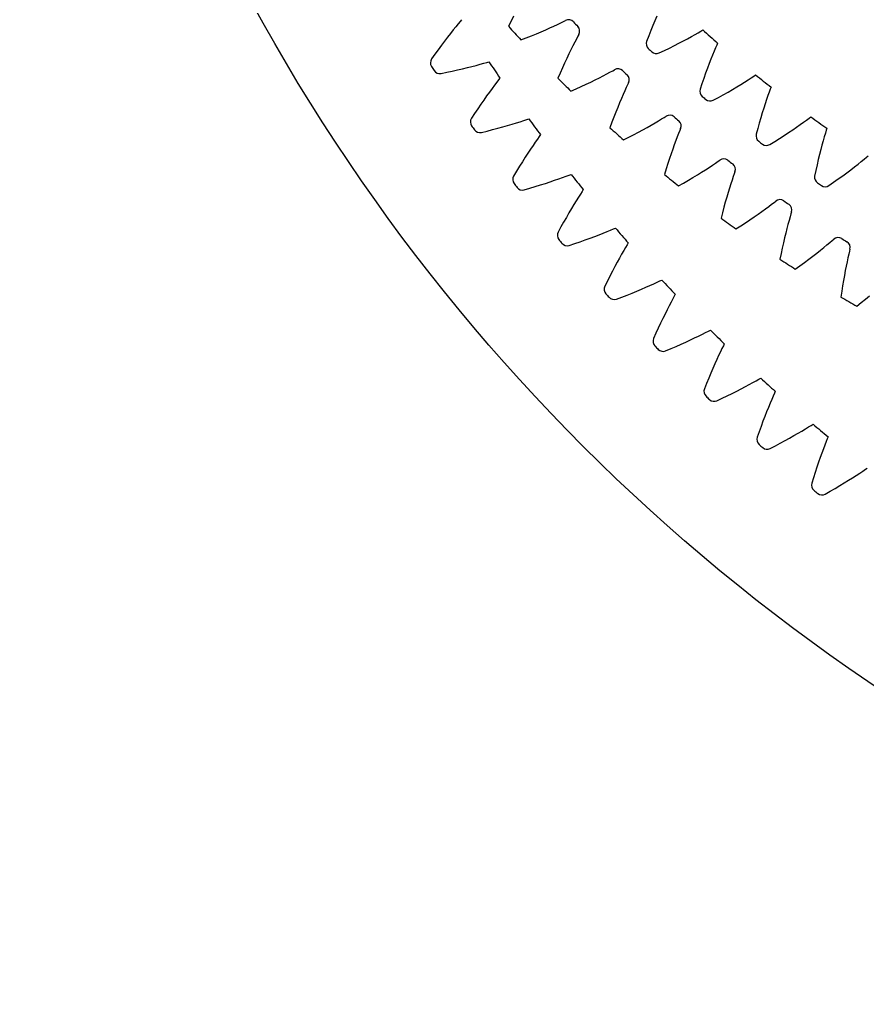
# Model space of a CAD drawing. Header units: millimetres. Extents: x -86 to 86, y -86 to 86.
# Drawn here: x -85.66 to -47.93, y -85.66 to -41.58 of the extents above; entities that cross this region are included whole.
import ezdxf

# ---------------------------------------------------------------- set-up
doc = ezdxf.new("R2010")
doc.units = ezdxf.units.MM

msp = doc.modelspace()

# ---------------------------------------------------------------- linework, layer by layer
at = {"layer": 'fixed_ring'}
for p, q in [((-66.141298, -41.766964), (-66.245313, -41.894676)), ((-66.051784, -41.658436), (-66.141298, -41.766964)), ((-65.990296, -41.584623), (-66.051784, -41.658436)), ((-66.482255, -42.192066), (-66.611448, -42.35804)), ((-66.359717, -42.03714), (-66.482255, -42.192066)), ((-66.245313, -41.894676), (-66.359717, -42.03714)), ((-66.885782, -42.719544), (-67.029449, -42.913849)), ((-66.74623, -42.534099), (-66.885782, -42.719544)), ((-66.611448, -42.35804), (-66.74623, -42.534099)), ((-67.17669, -43.116602), (-67.327438, -43.326867)), ((-67.029449, -42.913849), (-67.17669, -43.116602)), ((-65.527323, -43.660402), (-65.336014, -43.611218)), ((-65.336014, -43.611218), (-65.159397, -43.564416)), ((-65.159397, -43.564416), (-65.000477, -43.521128)), ((-65.000477, -43.521128), (-64.864972, -43.483316)), ((-64.864972, -43.483316), (-64.772566, -43.457044)), ((-66.907368, -43.97278), (-66.654037, -43.920251)), ((-66.654037, -43.920251), (-66.408993, -43.867882)), ((-66.408993, -43.867882), (-66.173122, -43.815353)), ((-66.173122, -43.815353), (-65.947017, -43.762994)), ((-65.947017, -43.762994), (-65.731428, -43.711188)), ((-65.731428, -43.711188), (-65.527323, -43.660402)), ((-64.527353, -44.495236), (-64.636003, -44.642136)), ((-64.428497, -44.363491), (-64.527353, -44.495236)), ((-64.343369, -44.251489), (-64.428497, -44.363491)), ((-64.284864, -44.17529), (-64.343369, -44.251489)), ((-64.752284, -44.801812), (-64.874777, -44.972791)), ((-64.636003, -44.642136), (-64.752284, -44.801812)), ((-65.134521, -45.344915), (-65.27035, -45.544778)), ((-65.002452, -45.154069), (-65.134521, -45.344915)), ((-64.874777, -44.972791), (-65.002452, -45.154069)), ((-65.409414, -45.753225), (-65.551684, -45.969317)), ((-65.27035, -45.544778), (-65.409414, -45.753225)), ((-63.941656, -46.289883), (-63.739731, -46.231022)), ((-63.739731, -46.231022), (-63.55053, -46.174272)), ((-63.55053, -46.174272), (-63.375912, -46.120485)), ((-63.375912, -46.120485), (-63.218839, -46.070912)), ((-63.218839, -46.070912), (-63.084945, -46.027743)), ((-63.084945, -46.027743), (-62.993656, -45.997818)), ((-65.106267, -46.598019), (-64.855224, -46.53546)), ((-64.855224, -46.53546), (-64.612456, -46.47339)), ((-64.612456, -46.47339), (-64.378859, -46.411526)), ((-64.378859, -46.411526), (-64.155015, -46.350218)), ((-64.155015, -46.350218), (-63.941656, -46.289883)), ((-62.477785, -46.696107), (-62.533214, -46.774572)), ((-62.707362, -47.025441), (-62.810086, -47.176544)), ((-62.613822, -46.889869), (-62.707362, -47.025441)), ((-62.533214, -46.774572), (-62.613822, -46.889869)), ((-63.035525, -47.516431), (-63.155893, -47.702641)), ((-62.919927, -47.340717), (-63.035525, -47.516431)), ((-62.810086, -47.176544), (-62.919927, -47.340717)), ((-63.28027, -47.898587), (-63.408045, -48.103692)), ((-63.155893, -47.702641), (-63.28027, -47.898587)), ((-63.538713, -48.317503), (-63.672279, -48.53908)), ((-63.408045, -48.103692), (-63.538713, -48.317503)), ((-61.205167, -48.499391), (-61.115141, -48.46586)), ((-62.482801, -48.934312), (-62.261571, -48.864154)), ((-62.261571, -48.864154), (-62.050779, -48.795383)), ((-62.050779, -48.795383), (-61.851354, -48.728541)), ((-61.851354, -48.728541), (-61.664558, -48.664314)), ((-61.664558, -48.664314), (-61.492217, -48.603627)), ((-61.492217, -48.603627), (-61.337239, -48.547849)), ((-61.337239, -48.547849), (-61.205167, -48.499391)), ((-63.202219, -49.149576), (-62.953861, -49.077087)), ((-62.953861, -49.077087), (-62.713753, -49.005414)), ((-62.713753, -49.005414), (-62.482801, -48.934312)), ((-60.700142, -49.342106), (-60.788218, -49.481289)), ((-60.624181, -49.223694), (-60.700142, -49.342106)), ((-60.571915, -49.143088), (-60.624181, -49.223694)), ((-60.98808, -49.804766), (-61.096601, -49.984937)), ((-60.884853, -49.636356), (-60.98808, -49.804766)), ((-60.788218, -49.481289), (-60.884853, -49.636356)), ((-61.209471, -50.175785), (-61.32596, -50.376521)), ((-61.096601, -49.984937), (-61.209471, -50.175785)), ((-61.44548, -50.586544), (-61.567543, -50.80538)), ((-61.32596, -50.376521), (-61.44548, -50.586544)), ((-61.567543, -50.80538), (-61.692194, -51.032092)), ((-59.865177, -51.14901), (-59.681082, -51.077407)), ((-59.681082, -51.077407), (-59.51129, -51.009917)), ((-59.51129, -51.009917), (-59.358652, -50.948022)), ((-59.358652, -50.948022), (-59.228611, -50.894351)), ((-59.228611, -50.894351), (-59.139989, -50.857268)), ((-61.198235, -51.623419), (-60.952956, -51.541112)), ((-60.952956, -51.541112), (-60.715887, -51.45995)), ((-60.715887, -51.45995), (-60.487944, -51.379722)), ((-60.487944, -51.379722), (-60.269678, -51.300825)), ((-60.269678, -51.300825), (-60.061787, -51.223728)), ((-60.061787, -51.223728), (-59.865177, -51.14901)), ((-58.570269, -51.512364), (-58.619288, -51.594984)), ((-58.772955, -51.858896), (-58.863348, -52.017683)), ((-58.690482, -51.716322), (-58.772955, -51.858896)), ((-58.619288, -51.594984), (-58.690482, -51.716322)), ((-59.061071, -52.374406), (-59.166264, -52.569591)), ((-58.959799, -52.190064), (-59.061071, -52.374406)), ((-58.863348, -52.017683), (-58.959799, -52.190064)), ((-59.27468, -52.7748), (-59.385756, -52.989409)), ((-59.166264, -52.569591), (-59.27468, -52.7748)), ((-59.499023, -53.212925), (-59.614562, -53.444413)), ((-59.385756, -52.989409), (-59.499023, -53.212925)), ((-57.436264, -53.33555), (-57.286207, -53.267636)), ((-57.286207, -53.267636), (-57.158403, -53.208837)), ((-57.158403, -53.208837), (-57.071325, -53.16826)), ((-58.622017, -53.833118), (-58.397443, -53.743891)), ((-58.397443, -53.743891), (-58.182487, -53.656378)), ((-58.182487, -53.656378), (-57.977825, -53.571078)), ((-57.977825, -53.571078), (-57.784341, -53.488602)), ((-57.784341, -53.488602), (-57.603239, -53.409737)), ((-57.603239, -53.409737), (-57.436264, -53.33555)), ((-59.097484, -54.015634), (-58.855671, -53.923641)), ((-58.855671, -53.923641), (-58.622017, -53.833118)), ((-56.66476, -54.154504), (-56.748769, -54.31676)), ((-56.58802, -54.008764), (-56.66476, -54.154504)), ((-56.521707, -53.884692), (-56.58802, -54.008764)), ((-56.476011, -53.800188), (-56.521707, -53.884692)), ((-56.83829, -54.492838), (-56.932154, -54.681061)), ((-56.748769, -54.31676), (-56.83829, -54.492838)), ((-57.129675, -55.089631), (-57.232131, -55.308486)), ((-57.029503, -54.880274), (-57.129675, -55.089631)), ((-56.932154, -54.681061), (-57.029503, -54.880274)), ((-57.336422, -55.536328), (-57.442667, -55.772227)), ((-57.232131, -55.308486), (-57.336422, -55.536328)), ((-55.270419, -55.576849), (-55.123181, -55.503022)), ((-55.123181, -55.503022), (-54.997815, -55.439189)), ((-54.997815, -55.439189), (-54.91242, -55.395182)), ((-56.214604, -56.02308), (-56.003297, -55.92709)), ((-56.003297, -55.92709), (-55.802188, -55.833721)), ((-55.802188, -55.833721), (-55.612136, -55.743618)), ((-55.612136, -55.743618), (-55.434312, -55.657616)), ((-55.434312, -55.657616), (-55.270419, -55.576849)), ((-56.903288, -56.322439), (-56.665324, -56.220905)), ((-56.665324, -56.220905), (-56.435453, -56.121164)), ((-56.435453, -56.121164), (-56.214604, -56.02308)), ((-54.466966, -56.364483), (-54.544458, -56.52995)), ((-54.396081, -56.215807), (-54.466966, -56.364483)), ((-54.334753, -56.089196), (-54.396081, -56.215807)), ((-54.292453, -56.002942), (-54.334753, -56.089196)), ((-54.626908, -56.709449), (-54.713214, -56.901255)), ((-54.544458, -56.52995), (-54.626908, -56.709449)), ((-54.802567, -57.10418), (-54.894337, -57.317354)), ((-54.713214, -56.901255), (-54.802567, -57.10418)), ((-54.988011, -57.540109), (-55.083161, -57.771917)), ((-54.894337, -57.317354), (-54.988011, -57.540109)), ((-53.177733, -57.817488), (-53.01718, -57.730269)), ((-53.01718, -57.730269), (-52.872994, -57.650647)), ((-52.872994, -57.650647), (-52.750265, -57.58188)), ((-52.750265, -57.58188), (-52.666686, -57.534513)), ((-55.083161, -57.771917), (-55.179944, -58.011853)), ((-53.942878, -58.213685), (-53.735555, -58.10937)), ((-53.735555, -58.10937), (-53.538317, -58.008079)), ((-53.538317, -58.008079), (-53.351997, -57.910492)), ((-53.351997, -57.910492), (-53.177733, -57.817488)), ((-52.023047, -58.117145), (-52.061885, -58.205012)), ((-54.619117, -58.540186), (-54.385377, -58.429272)), ((-54.385377, -58.429272), (-54.159653, -58.320472)), ((-54.159653, -58.320472), (-53.942878, -58.213685)), ((-52.183049, -58.485338), (-52.253901, -58.653755)), ((-52.118131, -58.333961), (-52.183049, -58.485338)), ((-52.061885, -58.205012), (-52.118131, -58.333961)), ((-52.407762, -59.031475), (-52.488977, -59.237792)), ((-52.32915, -58.836389), (-52.407762, -59.031475)), ((-52.253901, -58.653755), (-52.32915, -58.836389)), ((-52.572199, -59.454446), (-52.656943, -59.680749)), ((-52.488977, -59.237792), (-52.572199, -59.454446)), ((-52.742802, -59.916157), (-52.829969, -60.159751)), ((-52.656943, -59.680749), (-52.742802, -59.916157)), ((-51.007498, -59.985797), (-50.837069, -59.885938)), ((-50.837069, -59.885938), (-50.68011, -59.792405)), ((-50.68011, -59.792405), (-50.539204, -59.707114)), ((-50.539204, -59.707114), (-50.419306, -59.633522)), ((-50.419306, -59.633522), (-50.337676, -59.58287)), ((-51.798215, -60.427563), (-51.585858, -60.312242)), ((-51.585858, -60.312242), (-51.382845, -60.199767)), ((-51.382845, -60.199767), (-51.18979, -60.090715)), ((-51.18979, -60.090715), (-51.007498, -59.985797)), ((-49.757771, -60.359877), (-49.816619, -60.513715)), ((-49.706696, -60.228795), (-49.757771, -60.359877)), ((-49.671383, -60.139453), (-49.706696, -60.228795)), ((-52.248581, -60.66537), (-52.019435, -60.545251)), ((-52.019435, -60.545251), (-51.798215, -60.427563)), ((-49.880721, -60.684816), (-49.948649, -60.870298)), ((-49.816619, -60.513715), (-49.880721, -60.684816)), ((-50.019443, -61.068354), (-50.092391, -61.277737)), ((-49.948649, -60.870298), (-50.019443, -61.068354)), ((-50.166934, -61.497528), (-50.242614, -61.727022)), ((-50.092391, -61.277737), (-50.166934, -61.497528)), ((-48.262905, -61.759998), (-48.1255, -61.669172)), ((-48.1255, -61.669172), (-48.008623, -61.590872)), ((-48.008623, -61.590872), (-47.929072, -61.537014)), ((-50.319046, -61.965657), (-50.396459, -62.212524)), ((-50.242614, -61.727022), (-50.319046, -61.965657)), ((-48.948889, -62.194976), (-48.760322, -62.078334)), ((-48.760322, -62.078334), (-48.582345, -61.966253)), ((-48.582345, -61.966253), (-48.416021, -61.859697)), ((-48.416021, -61.859697), (-48.262905, -61.759998)), ((-49.795429, -62.694629), (-49.57124, -62.565495)), ((-49.57124, -62.565495), (-49.354874, -62.439105)), ((-49.354874, -62.439105), (-49.147269, -62.315433)), ((-49.147269, -62.315433), (-48.948889, -62.194976))]:
    msp.add_line(p, q, dxfattribs=at)
for centre, radius, start, end in [((-67.081272, -43.498338), 0.3, 145.140171, 212.961083), ((0, 0), 78, 213.858349, 214.496081), ((0, 0), 80.25, 212.961083, 213.114866), ((-66.964281, -43.678228), 0.3, 213.114866, 280.935778), ((-65.298895, -46.130866), 0.3, 147.418652, 215.239564), ((0, 0), 78, 216.13683, 216.774562), ((0, 0), 80.25, 215.239564, 215.393347), ((-65.174845, -46.305962), 0.3, 215.393347, 283.214259), ((0, 0), 78, 218.415311, 219.053043), ((-63.413267, -48.690451), 0.3, 149.697133, 217.518046), ((0, 0), 80.25, 217.518046, 217.671828), ((-63.282354, -48.860477), 0.3, 217.671828, 285.49274), ((-61.42737, -51.173047), 0.3, 151.975614, 219.796527), ((0, 0), 78, 220.693792, 221.331525), ((0, 0), 80.25, 219.796527, 219.950309), ((-61.2898, -51.337734), 0.3, 219.950309, 287.771221), ((0, 0), 78, 222.972273, 223.610006), ((-59.344343, -53.574727), 0.3, 154.254095, 222.075008), ((0, 0), 80.25, 222.075008, 222.22879), ((-59.200335, -53.733815), 0.3, 222.22879, 290.049702), ((0, 0), 78, 225.250754, 225.888487), ((-57.167481, -55.891695), 0.3, 156.532576, 224.353489), ((0, 0), 80.25, 224.353489, 224.507271), ((-57.017262, -56.044932), 0.3, 224.507271, 292.328183), ((0, 0), 78, 227.529235, 228.166968), ((-54.900225, -58.120287), 0.3, 158.811057, 226.63197), ((0, 0), 80.25, 226.63197, 226.785752), ((-54.744032, -58.26743), 0.3, 226.785752, 294.606664), ((0, 0), 78, 229.807716, 230.445449), ((-52.546161, -60.256978), 0.3, 161.089538, 228.910451), ((0, 0), 80.25, 228.910451, 229.064233), ((-52.384242, -60.397796), 0.3, 229.064233, 296.885145), ((-50.10901, -62.298391), 0.3, 163.36802, 231.188932), ((0, 0), 80.25, 231.188932, 231.342714), ((-49.941621, -62.43266), 0.3, 231.342714, 299.163626)]:
    msp.add_arc(centre, radius, start, end, dxfattribs=at)
at = {"layer": 'outer'}
msp.add_circle((0, 0), 85.663286, dxfattribs=at)
at = {"layer": 'thin_ring_external'}
for p, q in [((-63.676209, -41.422341), (-63.786582, -41.64387)), ((-63.786582, -41.64387), (-63.898253, -41.874241)), ((-62.056441, -41.947035), (-61.879327, -41.866873)), ((-61.879327, -41.866873), (-61.716314, -41.791208)), ((-61.716314, -41.791208), (-61.570065, -41.721722)), ((-61.570065, -41.721722), (-61.445697, -41.661394)), ((-61.445697, -41.661394), (-61.360025, -41.62077)), ((-63.10986, -42.383963), (-62.879361, -42.293807)), ((-62.879361, -42.293807), (-62.658193, -42.204542)), ((-62.658193, -42.204542), (-62.44686, -42.116614)), ((-62.44686, -42.116614), (-62.245998, -42.030561)), ((-62.245998, -42.030561), (-62.056441, -41.947035)), ((-60.770187, -42.233651), (-60.814063, -42.317704)), ((-63.34928, -42.474622), (-63.10986, -42.383963)), ((-61.036, -42.743145), (-61.122887, -42.917059)), ((-60.954146, -42.58315), (-61.036, -42.743145)), ((-60.87911, -42.439669), (-60.954146, -42.58315)), ((-60.814063, -42.317704), (-60.87911, -42.439669)), ((-61.213612, -43.103278), (-61.307296, -43.300696)), ((-61.122887, -42.917059), (-61.213612, -43.103278)), ((-61.403253, -43.508506), (-61.500925, -43.726092)), ((-61.307296, -43.300696), (-61.403253, -43.508506)), ((-61.599843, -43.952969), (-61.699606, -44.188741)), ((-61.500925, -43.726092), (-61.599843, -43.952969)), ((-59.856479, -44.167395), (-59.683689, -44.078295)), ((-59.683689, -44.078295), (-59.524752, -43.994405)), ((-59.524752, -43.994405), (-59.382242, -43.917542)), ((-59.382242, -43.917542), (-59.261117, -43.850943)), ((-59.261117, -43.850943), (-59.177631, -43.805997)), ((-60.660619, -44.555735), (-60.444298, -44.455292)), ((-60.444298, -44.455292), (-60.23773, -44.356689)), ((-60.23773, -44.356689), (-60.041524, -44.260491)), ((-60.041524, -44.260491), (-59.856479, -44.167395)), ((-58.596795, -44.474145), (-58.655529, -44.599272)), ((-58.557268, -44.387961), (-58.596795, -44.474145)), ((-61.120693, -44.760307), (-60.886214, -44.657542)), ((-60.886214, -44.657542), (-60.660619, -44.555735)), ((-58.796719, -44.910363), (-58.874613, -45.088486)), ((-58.723142, -44.746397), (-58.796719, -44.910363)), ((-58.655529, -44.599272), (-58.723142, -44.746397)), ((-58.955711, -45.279095), (-59.039193, -45.481039)), ((-58.874613, -45.088486), (-58.955711, -45.279095)), ((-59.124414, -45.693478), (-59.210848, -45.915768)), ((-59.039193, -45.481039), (-59.124414, -45.693478)), ((-59.298053, -46.147399), (-59.385646, -46.387958)), ((-59.210848, -45.915768), (-59.298053, -46.147399)), ((-57.726064, -46.374952), (-57.546014, -46.272529)), ((-57.546014, -46.272529), (-57.377999, -46.174721)), ((-57.377999, -46.174721), (-57.223553, -46.082825)), ((-57.223553, -46.082825), (-57.085153, -45.998786)), ((-57.085153, -45.998786), (-56.967587, -45.926089)), ((-56.967587, -45.926089), (-56.886505, -45.876939)), ((-58.549379, -46.814615), (-58.329276, -46.701421)), ((-58.329276, -46.701421), (-58.118366, -46.590064)), ((-58.118366, -46.590064), (-57.917102, -46.481042)), ((-57.917102, -46.481042), (-57.726064, -46.374952)), ((-56.324579, -46.642521), (-56.384591, -46.792906)), ((-56.27231, -46.514557), (-56.324579, -46.642521)), ((-56.237236, -46.426468), (-56.27231, -46.514557)), ((-58.778305, -46.929219), (-58.549379, -46.814615)), ((-56.518397, -47.142283), (-56.589657, -47.336784)), ((-56.4497, -46.960415), (-56.518397, -47.142283)), ((-56.384591, -46.792906), (-56.4497, -46.960415)), ((-56.662718, -47.542727), (-56.736981, -47.759241)), ((-56.589657, -47.336784), (-56.662718, -47.542727)), ((-56.811952, -47.985654), (-56.887216, -48.221436)), ((-56.736981, -47.759241), (-56.811952, -47.985654)), ((-54.818719, -48.051021), (-54.684791, -47.960025)), ((-54.684791, -47.960025), (-54.57109, -47.88142)), ((-54.57109, -47.88142), (-54.492624, -47.828194)), ((-56.887216, -48.221436), (-56.962412, -48.466153)), ((-55.686465, -48.603288), (-55.491031, -48.484132)), ((-55.491031, -48.484132), (-55.305659, -48.368425)), ((-55.305659, -48.368425), (-55.131074, -48.256942)), ((-55.131074, -48.256942), (-54.968272, -48.150683)), ((-54.968272, -48.150683), (-54.818719, -48.051021)), ((-53.846673, -48.433619), (-53.89234, -48.564084)), ((-53.816142, -48.343853), (-53.846673, -48.433619)), ((-56.328226, -48.975697), (-56.10545, -48.849553)), ((-56.10545, -48.849553), (-55.891415, -48.725269)), ((-55.891415, -48.725269), (-55.686465, -48.603288)), ((-54.001066, -48.887953), (-54.060387, -49.073091)), ((-53.944595, -48.717338), (-54.001066, -48.887953)), ((-53.89234, -48.564084), (-53.944595, -48.717338)), ((-54.121622, -49.270977), (-54.184073, -49.480382)), ((-54.060387, -49.073091), (-54.121622, -49.270977)), ((-54.247184, -49.700405), (-54.310496, -49.930351)), ((-54.184073, -49.480382), (-54.247184, -49.700405)), ((-52.316526, -49.893857), (-52.187418, -49.796141)), ((-52.187418, -49.796141), (-52.07788, -49.711833)), ((-52.07788, -49.711833), (-52.002233, -49.65467)), ((-54.373622, -50.169668), (-54.436225, -50.417906)), ((-54.310496, -49.930351), (-54.373622, -50.169668)), ((-52.965845, -50.360731), (-52.786623, -50.23571)), ((-52.786623, -50.23571), (-52.617958, -50.115459)), ((-52.617958, -50.115459), (-52.460794, -50.001026)), ((-52.460794, -50.001026), (-52.316526, -49.893857)), ((-51.326211, -50.226323), (-51.365157, -50.35895)), ((-51.300304, -50.135115), (-51.326211, -50.226323)), ((-53.560804, -50.757049), (-53.353394, -50.621998)), ((-53.353394, -50.621998), (-53.15494, -50.489711)), ((-53.15494, -50.489711), (-52.965845, -50.360731)), ((-51.457204, -50.687947), (-51.506994, -50.875873)), ((-51.409519, -50.514671), (-51.457204, -50.687947)), ((-51.365157, -50.35895), (-51.409519, -50.514671)), ((-53.776848, -50.894403), (-53.560804, -50.757049)), ((-51.558046, -51.076628), (-51.609723, -51.288948)), ((-51.506994, -50.875873), (-51.558046, -51.076628)), ((-51.661517, -51.511907), (-51.713006, -51.744785)), ((-51.609723, -51.288948), (-51.661517, -51.511907)), ((-49.7235, -51.606526), (-49.59955, -51.502345)), ((-49.59955, -51.502345), (-49.494459, -51.412554)), ((-49.494459, -51.412554), (-49.42183, -51.351603)), ((-51.76383, -51.987014), (-51.813676, -52.238124)), ((-51.713006, -51.744785), (-51.76383, -51.987014)), ((-50.348133, -52.105946), (-50.175529, -51.971937)), ((-50.175529, -51.971937), (-50.013224, -51.84323)), ((-50.013224, -51.84323), (-49.862108, -51.720921)), ((-49.862108, -51.720921), (-49.7235, -51.606526)), ((-48.717501, -51.887992), (-48.749624, -52.022434)), ((-48.696285, -51.795581), (-48.717501, -51.887992)), ((-50.92208, -52.532125), (-50.721836, -52.38666)), ((-50.721836, -52.38666), (-50.530396, -52.244413)), ((-50.530396, -52.244413), (-50.348133, -52.105946)), ((-48.824753, -52.355703), (-48.864882, -52.545926)), ((-48.785977, -52.180218), (-48.824753, -52.355703)), ((-48.749624, -52.022434), (-48.785977, -52.180218)), ((-51.130829, -52.680332), (-50.92208, -52.532125)), ((-48.905616, -52.749025), (-48.946385, -52.963708)), ((-48.864882, -52.545926), (-48.905616, -52.749025)), ((-48.986726, -53.18902), (-49.026257, -53.424224)), ((-48.946385, -52.963708), (-48.986726, -53.18902)), ((-49.064647, -53.668731), (-49.101606, -53.922059)), ((-49.026257, -53.424224), (-49.064647, -53.668731)), ((-48.39707, -54.328823), (-48.196161, -54.170152)), ((-48.196161, -54.170152), (-48.003606, -54.014651)), ((-48.003606, -54.014651), (-47.819679, -53.862815))]:
    msp.add_line(p, q, dxfattribs=at)
for centre, radius, start, end in [((-17.5, 0), 62.5, 222.066128, 222.811921), ((-61.223205, -41.887753), 0.3, 43.771799, 117.133759), ((-17.5, 0), 60.25, 223.771799, 224.033079), ((-61.031734, -42.086704), 0.3, 330.671119, 44.033079), ((-59.027357, -44.065646), 0.3, 46.698628, 120.060588), ((-17.5, 0), 60.25, 226.698628, 226.959909), ((-58.825977, -44.254561), 0.3, 333.597949, 46.959909), ((-17.5, 0), 62.5, 224.992957, 225.73875), ((-56.723168, -46.128576), 0.3, 49.625457, 122.987417), ((-17.5, 0), 60.25, 229.625457, 229.886738), ((-56.512405, -46.306962), 0.3, 336.524778, 49.886738), ((-17.5, 0), 62.5, 227.919787, 228.665579), ((-54.316652, -48.071163), 0.3, 52.552286, 125.914247), ((-17.5, 0), 60.25, 232.552286, 232.813567), ((-54.097055, -48.238554), 0.3, 339.451607, 52.813567), ((-17.5, 0), 62.5, 230.846616, 231.592408), ((-51.814084, -49.888337), 0.3, 55.479116, 128.841076), ((-17.5, 0), 60.25, 235.479116, 235.740397), ((-51.586227, -50.044297), 0.3, 342.378436, 55.740397), ((-17.5, 0), 62.5, 233.773445, 234.519238), ((-49.221995, -51.575358), 0.3, 58.405945, 131.767905), ((-17.5, 0), 60.25, 238.405945, 238.667226), ((-48.986472, -51.71948), 0.3, 345.305266, 58.667226), ((-17.5, 0), 62.5, 236.700274, 237.446067), ((-17.5, 0), 62.5, 239.627104, 240.372896)]:
    msp.add_arc(centre, radius, start, end, dxfattribs=at)
at = {"layer": 'thin_ring_internal'}
for p, q in [((-57.291347, -41.424972), (-57.380614, -41.628434)), ((-57.471728, -41.842663), (-57.564126, -42.067027)), ((-57.380614, -41.628434), (-57.471728, -41.842663)), ((-57.657337, -42.301026), (-57.751627, -42.543612)), ((-57.564126, -42.067027), (-57.657337, -42.301026)), ((-55.754412, -42.330556), (-55.59542, -42.240785)), ((-55.59542, -42.240785), (-55.453003, -42.158531)), ((-55.453003, -42.158531), (-55.332073, -42.087258)), ((-55.332073, -42.087258), (-55.24988, -42.038037)), ((-56.734887, -42.841483), (-56.517351, -42.733989)), ((-56.517351, -42.733989), (-56.309839, -42.628468)), ((-56.309839, -42.628468), (-56.112943, -42.525524)), ((-56.112943, -42.525524), (-55.927443, -42.425902)), ((-55.927443, -42.425902), (-55.754412, -42.330556)), ((-54.630578, -42.707413), (-54.686485, -42.836171)), ((-54.591808, -42.619805), (-54.630578, -42.707413)), ((-57.197565, -43.06107), (-56.961979, -42.950445)), ((-56.961979, -42.950445), (-56.734887, -42.841483)), ((-54.820253, -43.156399), (-54.893662, -43.339816)), ((-54.750655, -42.987598), (-54.820253, -43.156399)), ((-54.686485, -42.836171), (-54.750655, -42.987598)), ((-54.969785, -43.536132), (-55.047808, -43.744165)), ((-54.893662, -43.339816), (-54.969785, -43.536132)), ((-55.127087, -43.96305), (-55.207096, -44.192126)), ((-55.047808, -43.744165), (-55.127087, -43.96305)), ((-52.977268, -44.090435), (-52.897886, -44.036799)), ((-55.287388, -44.430865), (-55.36829, -44.678238)), ((-55.207096, -44.192126), (-55.287388, -44.430865)), ((-53.733039, -44.57069), (-53.553257, -44.461087)), ((-53.553257, -44.461087), (-53.38569, -44.356434)), ((-53.38569, -44.356434), (-53.231838, -44.258114)), ((-53.231838, -44.258114), (-53.094126, -44.168206)), ((-53.094126, -44.168206), (-52.977268, -44.090435)), ((-54.557603, -45.041342), (-54.336801, -44.920142)), ((-54.336801, -44.920142), (-54.12546, -44.800928)), ((-54.12546, -44.800928), (-53.92402, -44.684232)), ((-53.92402, -44.684232), (-53.733039, -44.57069)), ((-52.347551, -44.957681), (-52.407827, -45.130031)), ((-52.291746, -44.802976), (-52.347551, -44.957681)), ((-52.242954, -44.671357), (-52.291746, -44.802976)), ((-52.209025, -44.581763), (-52.242954, -44.671357)), ((-54.786797, -45.164667), (-54.557603, -45.041342)), ((-52.47111, -45.317183), (-52.536399, -45.517363)), ((-52.407827, -45.130031), (-52.47111, -45.317183)), ((-52.602945, -45.729346), (-52.670152, -45.952235)), ((-52.536399, -45.517363), (-52.602945, -45.729346)), ((-52.737532, -46.185337), (-52.804667, -46.428105)), ((-52.670152, -45.952235), (-52.737532, -46.185337)), ((-51.071473, -46.363583), (-50.909872, -46.249935)), ((-50.909872, -46.249935), (-50.761618, -46.14336)), ((-50.761618, -46.14336), (-50.629021, -46.046066)), ((-50.629021, -46.046066), (-50.516585, -45.962029)), ((-50.516585, -45.962029), (-50.44025, -45.904138)), ((-52.804667, -46.428105), (-52.87194, -46.679527)), ((-51.624264, -46.734164), (-51.429497, -46.606642)), ((-51.429497, -46.606642), (-51.245002, -46.48284)), ((-51.245002, -46.48284), (-51.071473, -46.363583)), ((-49.793175, -46.636071), (-49.840448, -46.793593)), ((-49.751643, -46.501984), (-49.793175, -46.636071)), ((-49.722658, -46.41067), (-49.751643, -46.501984)), ((-52.264751, -47.133475), (-52.042634, -46.997818)), ((-52.042634, -46.997818), (-51.828779, -46.864741)), ((-51.828779, -46.864741), (-51.624264, -46.734164)), ((-49.94419, -47.159306), (-49.99845, -47.362752)), ((-49.891222, -46.968977), (-49.94419, -47.159306)), ((-49.840448, -46.793593), (-49.891222, -46.968977)), ((-50.053321, -47.578053), (-50.108256, -47.804279)), ((-49.99845, -47.362752), (-50.053321, -47.578053)), ((-50.162806, -48.040713), (-50.216583, -48.286785)), ((-50.108256, -47.804279), (-50.162806, -48.040713)), ((-48.489499, -48.127711), (-48.334345, -48.005408)), ((-48.334345, -48.005408), (-48.192132, -47.890896)), ((-48.192132, -47.890896), (-48.065047, -47.786506)), ((-48.065047, -47.786506), (-47.957367, -47.696455)), ((-47.957367, -47.696455), (-47.884308, -47.634482)), ((-50.216583, -48.286785), (-50.270026, -48.541506)), ((-49.021228, -48.527927), (-48.833715, -48.389959)), ((-48.833715, -48.389959), (-48.656256, -48.256267)), ((-48.656256, -48.256267), (-48.489499, -48.127711)), ((-49.638953, -48.961619), (-49.424576, -48.814034)), ((-49.424576, -48.814034), (-49.218307, -48.669477)), ((-49.218307, -48.669477), (-49.021228, -48.527927))]:
    msp.add_line(p, q, dxfattribs=at)
for centre, radius, start, end in [((-17.5, 0), 56.5, 228.07637, 228.967108), ((-57.470116, -42.647302), 0.3, 159.779652, 226.855998), ((-17.5, 0), 58.75, 226.855998, 227.057045), ((-57.320224, -42.787291), 0.3, 227.057045, 294.133392), ((-17.5, 0), 56.5, 231.206805, 232.097543), ((-55.081537, -44.7664), 0.3, 162.910087, 229.986433), ((-17.5, 0), 58.75, 229.986433, 230.18748), ((-54.924224, -44.897995), 0.3, 230.18748, 297.263826), ((-17.5, 0), 56.5, 234.337239, 235.227978), ((-52.5808, -46.751898), 0.3, 166.040521, 233.116868), ((-17.5, 0), 58.75, 233.116868, 233.317915), ((-52.416535, -46.874706), 0.3, 233.317915, 300.394261), ((-49.975368, -48.59787), 0.3, 169.170956, 236.247303), ((-17.5, 0), 58.75, 236.247303, 236.44835), ((-49.804642, -48.711524), 0.3, 236.44835, 303.524696)]:
    msp.add_arc(centre, radius, start, end, dxfattribs=at)

doc.saveas('drawing.dxf')
